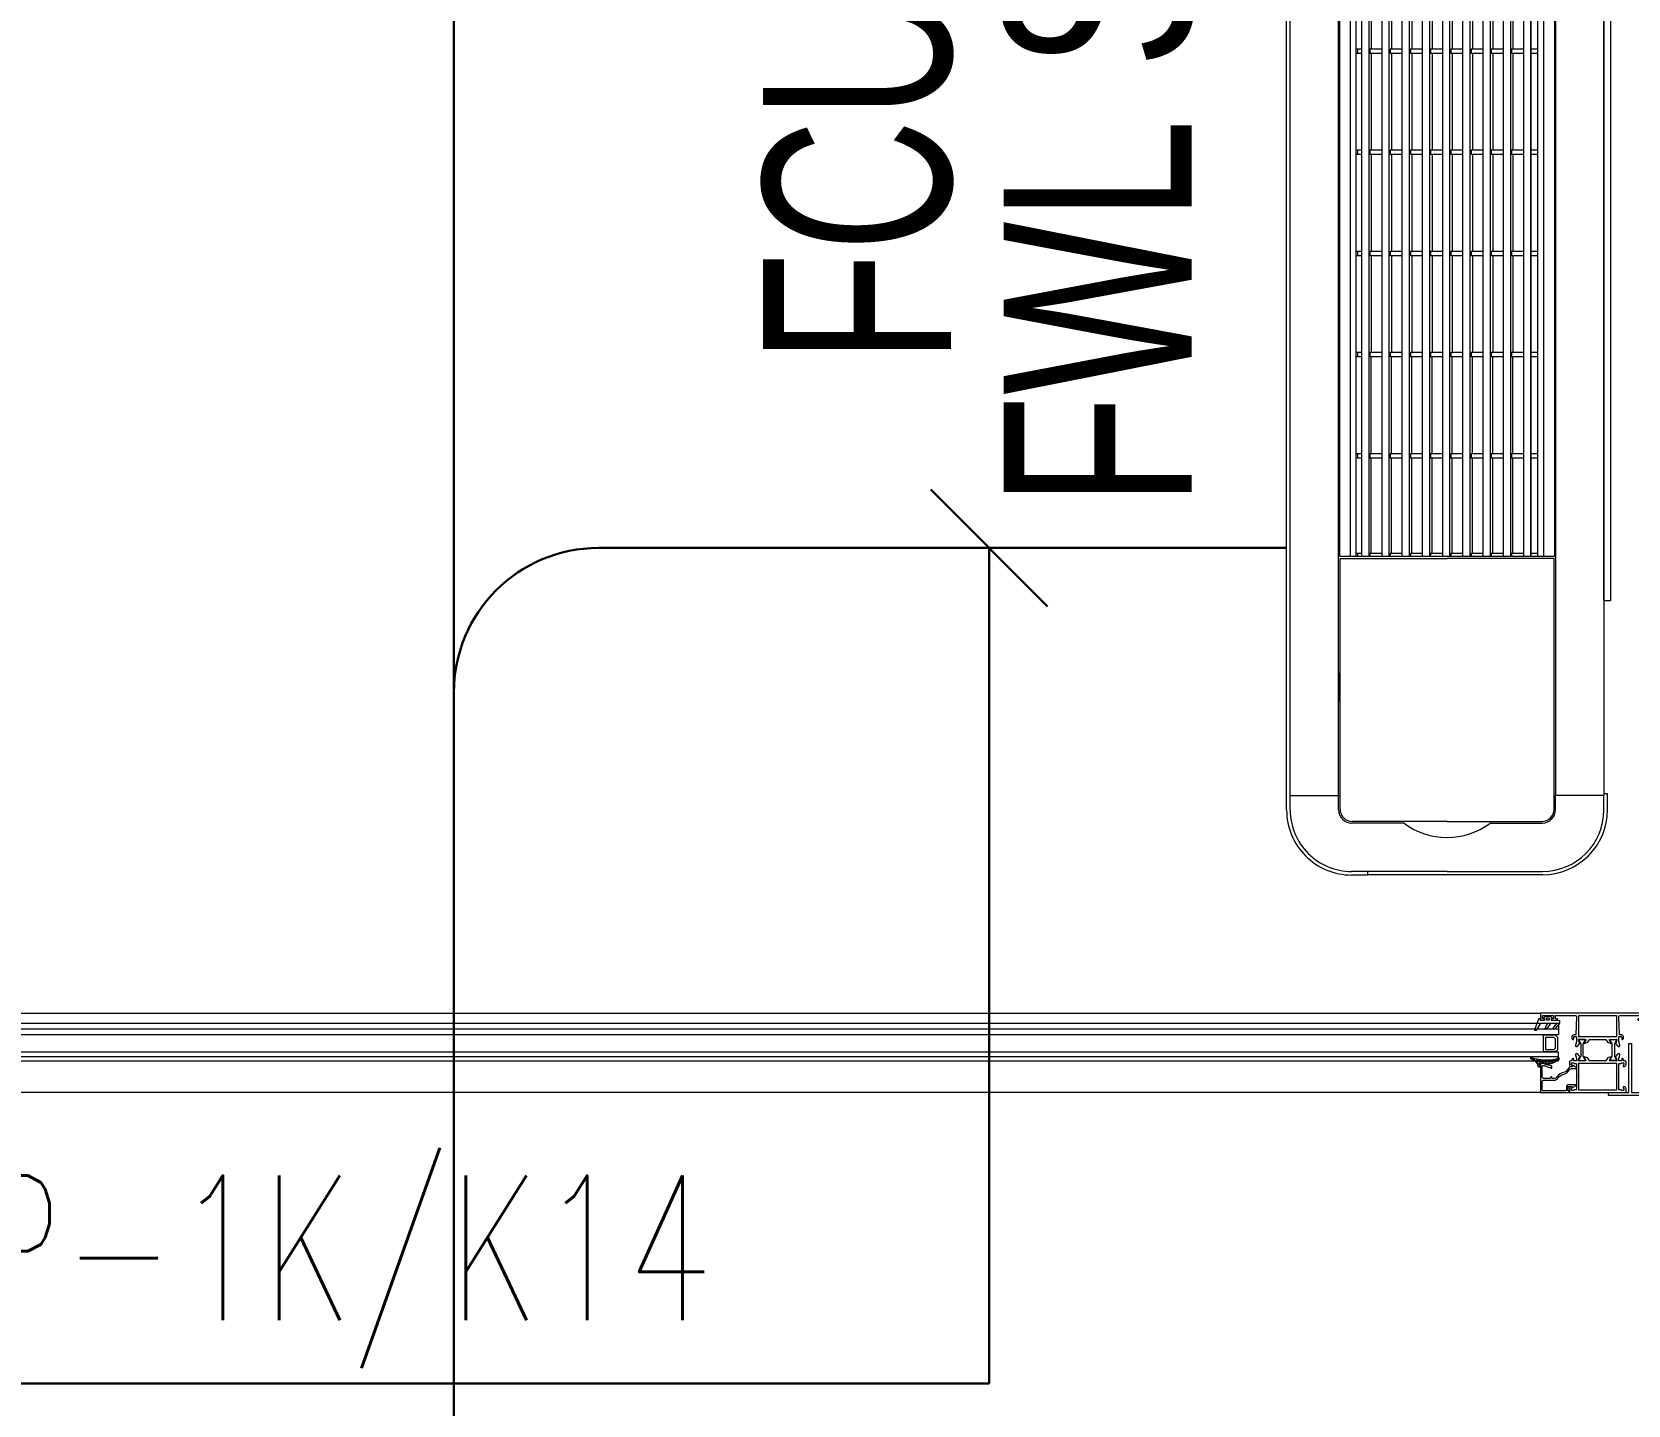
# Model space of a CAD drawing. Extents: x -9058 to 11890, y 0 to 4205.
# Drawn here: x 2676.1 to 2786.5, y 3191.9 to 3286.9 of the extents above; entities that cross this region are included whole.
import ezdxf
from ezdxf.enums import TextEntityAlignment as Align

# ---------------------------------------------------------------- set-up
doc = ezdxf.new("R2010")
doc.units = 0
doc.header["$MEASUREMENT"] = 0
doc.layers.get('0').update_dxf_attribs({"color": 9, "lineweight": 9})
for name, color, linetype, lineweight in [('CIHAZ08', 90, 'Continuous', 9), ('Daikin VRV', 1, 'Continuous', 9), ('E-KABLO', 7, 'Continuous', 30), ('E-YAZI', 7, 'Continuous', 30), ('M-TEFRIS2-015', 129, 'Continuous', 9), ('T-FC-NUMARA', 62, 'Continuous', 9)]:
    doc.layers.add(name, color=color, linetype=linetype, lineweight=lineweight)
doc.styles.add('E-YAZI', font='txttw.shx')
doc.styles.add('LUCIDASANS', font='arial.ttf', dxfattribs={"width": 0.8})

# ---------------------------------------------------------------- blocks, each defined once
blk = doc.blocks.new('AST55M13', base_point=(-120.6, -64.2))
at = {"linetype": 'Continuous'}
for points in [[(-120.6, -63.9), (-120.6, -24.599998), (-120.6, 14.700005, -0.414209), (-120.3, 15), (-115.899996, 15, -0.41421), (-115.6, 14.7), (-115.6, 12.699992, -0.41421), (-116.3, 12, -0.414214), (-116.6, 12.3), (-116.6, 13.1, 0.414214), (-117.1, 13.6), (-118.5, 13.6, 0.414214), (-119, 13.1), (-119, 6.399992, 0.414209), (-118.5, 5.9), (-117.099986, 5.9, 0.414205), (-116.6, 6.4), (-116.6, 7.20001, -0.414204), (-116.3, 7.5, -0.414214), (-115.6, 6.8), (-115.6, 3.7, -0.414214), (-116.1, 3.2), (-116.3, 3.2, -0.414214), (-116.6, 3.5), (-116.6, 4.2, 0.414214), (-116.9, 4.5), (-119, 4.5), (-119, -8.961104, 0.425432), (-117.96186, -9.960376), (-105.788552, -9.511013, 0.403077), (-105.5, -9.211232), (-105.5, -8, -0.414214), (-104.3, -6.8), (-103.392821, -6.8, -0.372826), (-102.403076, -7.657148, -0.456845), (-102.7, -8), (-104, -8, 0.414214), (-104.3, -8.3), (-104.3, -9.700012, 0.414202), (-104, -10), (-100.946604, -10), (-98.338437, -9.302068, -0.70008), (-97.584089, -10.379782), (-97.709916, -10.559482), (-99.43897, -12.27067, -0.607471), (-100.039661, -12.112259, 0.283637), (-100.258255, -11.885421), (-102.095283, -11.393179, 1.229391), (-102.4, -11.895399), (-102.4, -16.105016, 0.585524), (-101.943697, -16.361081), (-100.001669, -15.175658, -0.713652), (-99.56466, -15.537556), (-100.36784, -17.668029, -0.16709), (-100.492251, -17.818266), (-102.4, -18.982765), (-102.4, -30.217235), (-100.492251, -31.381734, -0.16709), (-100.36784, -31.531971), (-99.564658, -33.662449, -0.713657), (-100.001677, -34.024337), (-101.943707, -32.838913, 0.585511), (-102.4, -33.094985), (-102.4, -37.304601, 1.229391), (-102.095283, -37.806821), (-100.258255, -37.314579, 0.283637), (-100.039661, -37.087741, -0.607471), (-99.43897, -36.92933), (-97.709916, -38.640518), (-97.584089, -38.820218, -0.700084), (-98.338445, -39.89793), (-100.946604, -39.2), (-104.000005, -39.2, 0.414209), (-104.3, -39.5), (-104.3, -40.900004, 0.41421), (-104, -41.2), (-102.699997, -41.2, -0.456841), (-102.403076, -41.542851, -0.372826), (-103.39282, -42.4), (-104.3, -42.4, -0.414214), (-105.5, -41.2), (-105.5, -39.988768, 0.403083), (-105.788558, -39.688986), (-117.96186, -39.239624, 0.425432), (-119, -40.238896), (-119, -53.7), (-116.9, -53.7, 0.414214), (-116.6, -53.4), (-116.6, -52.69999, -0.414204), (-116.3, -52.4), (-116.09999, -52.4, -0.414208), (-115.6, -52.9), (-115.6, -56.000007, -0.414213), (-116.300007, -56.7, -0.414207), (-116.6, -56.4), (-116.6, -55.599986, 0.414205), (-117.1, -55.1), (-118.500008, -55.1, 0.414209), (-119, -55.6), (-119, -62.3, 0.414214), (-118.5, -62.8), (-117.1, -62.8, 0.414214), (-116.6, -62.3), (-116.6, -61.499993, -0.414207), (-116.3, -61.2, -0.414214), (-115.6, -61.9), (-115.6, -63.900008, -0.414206), (-115.9, -64.2), (-120.300006, -64.2, -0.414208), (-120.6, -63.9)], [(-85.3, -10), (-81.1, -10), (-76.9, -10), (-76.6, -10.3), (-76.3, -10), (-67.9, -10, 0.414205), (-67.6, -9.700009), (-67.6, -8.491608, -0.365977), (-67.35, -8.195804, 0.365977), (-67.1, -7.9), (-67.1, -6.8, 0.414195), (-67.399981, -6.5), (-68.3, -6.5, 0.36597), (-68.595803, -6.749993, -0.366034), (-68.89166, -7), (-69.3, -7, -0.414202), (-69.6, -6.700012), (-69.6, -6.5, -0.414214), (-68.1, -5), (-65.9, -5, -0.414207), (-65.6, -5.299994), (-65.6, -43.9, -0.414201), (-65.899987, -44.2), (-68.1, -44.2, -0.414214), (-69.6, -42.7), (-69.6, -42.5, -0.414207), (-69.300007, -42.2), (-68.891668, -42.2, -0.366034), (-68.595804, -42.45, 0.365977), (-68.3, -42.7), (-67.4, -42.7, 0.414206), (-67.1, -42.400008), (-67.1, -41.3, 0.365977), (-67.35, -41.004196, -0.365977), (-67.6, -40.708392), (-67.6, -39.5, 0.4142), (-67.899986, -39.2), (-76.3, -39.2), (-76.6, -38.9), (-76.9, -39.2), (-85.3, -39.2, 0.4142), (-85.6, -39.499986), (-85.6, -40.708392, -0.365977), (-85.85, -41.004196, 0.365977), (-86.1, -41.3), (-86.1, -42.4, 0.414199), (-85.800015, -42.7), (-84.9, -42.7, 0.365977), (-84.604196, -42.45, -0.366034), (-84.308332, -42.2), (-83.9, -42.2, -0.414214), (-83.6, -42.5), (-83.6, -42.7, -0.414214), (-85.1, -44.2), (-86.8, -44.2, -0.414214), (-87.6, -43.4), (-87.6, -42.7, 0.414205), (-87.899991, -42.4), (-88.10718, -42.4, -0.372825), (-89.096923, -41.542857, -0.45685), (-88.8, -41.2), (-87.9, -41.2, 0.414198), (-87.6, -40.900016), (-87.6, -39.5, 0.414214), (-87.9, -39.2), (-89.053396, -39.2), (-91.661555, -39.89793, -0.700084), (-92.415911, -38.820218), (-92.290084, -38.640518), (-90.56103, -36.92933, -0.607471), (-89.960339, -37.087741, 0.283637), (-89.741745, -37.314579), (-87.904717, -37.806821, 1.229391), (-87.6, -37.304601), (-87.6, -33.094984, 0.585516), (-88.056297, -32.838916), (-89.998323, -34.024337, -0.713656), (-90.435343, -33.66245), (-89.63216, -31.531971, -0.241095), (-89.507749, -31.381734), (-87.6, -30.217235), (-87.6, -18.982765), (-89.507749, -17.818266, -0.167084), (-89.632158, -17.668036), (-90.43534, -15.537556, -0.713656), (-89.998329, -15.17566), (-88.056303, -16.361081, 0.585518), (-87.6, -16.105021), (-87.6, -11.895399, 1.229391), (-87.904717, -11.393179), (-89.741745, -11.885421, 0.283637), (-89.960339, -12.112259, -0.607471), (-90.56103, -12.27067), (-92.290084, -10.559482), (-92.415911, -10.379782, -0.700084), (-91.661555, -9.30207), (-89.053396, -10), (-87.9, -10, 0.414206), (-87.6, -9.700008), (-87.6, -8.3, 0.414206), (-87.899992, -8), (-88.8, -8, -0.456844), (-89.096924, -7.657149, -0.372825), (-88.107186, -6.8), (-87.9, -6.8, 0.414214), (-87.6, -6.5), (-87.6, -5.800024, -0.414222), (-86.8, -5), (-85.1, -5, -0.414214), (-83.6, -6.5), (-83.6, -6.7, -0.414201), (-83.899987, -7), (-84.308332, -7, -0.366034), (-84.604196, -6.75, 0.365977), (-84.9, -6.5), (-85.8, -6.5, 0.414199), (-86.1, -6.799985), (-86.1, -7.9, 0.365977), (-85.85, -8.195804, -0.365977), (-85.6, -8.491608), (-85.6, -9.7, 0.414214), (-85.3, -10)], [(-99.249717, -12.903653), (-90.785616, -12.903653, 0.131652), (-90.285616, -12.769679), (-88.422218, -11.693846, -0.131652), (-88.272218, -11.653653), (-88.017666, -11.653653, -0.414214), (-87.717666, -11.953653), (-87.717666, -15.553653, -0.414214), (-88.017666, -15.853653), (-88.272218, -15.853653, -0.131646), (-88.422211, -15.813465), (-90.285616, -14.737628, 0.131652), (-90.785616, -14.603653), (-99.249717, -14.603653, 0.131652), (-99.749717, -14.737628), (-101.613115, -15.813461, -0.131646), (-101.763107, -15.853653), (-102.017666, -15.853653, -0.414205), (-102.317666, -15.553662), (-102.317666, -11.953653, -0.414205), (-102.017675, -11.653653), (-101.763115, -11.653653, -0.131652), (-101.613115, -11.693846), (-99.749717, -12.769679, 0.131652), (-99.249717, -12.903653)], [(-99.249717, -36.296347), (-90.785616, -36.296347, -0.131652), (-90.285616, -36.430321), (-88.422218, -37.506154, 0.131643), (-88.272229, -37.546347), (-88.017666, -37.546347, 0.414214), (-87.717666, -37.246347), (-87.717666, -33.646347, 0.414214), (-88.017666, -33.346347), (-88.272218, -33.346347, 0.131652), (-88.422218, -33.386539), (-90.285616, -34.462372, -0.131652), (-90.785616, -34.596347), (-99.249717, -34.596347, -0.131652), (-99.749717, -34.462372), (-101.613115, -33.386539, 0.131652), (-101.763115, -33.346347), (-102.017666, -33.346347, 0.414205), (-102.317666, -33.646338), (-102.317666, -37.246347, 0.414205), (-102.017675, -37.546347), (-101.763115, -37.546347, 0.131649), (-101.613118, -37.506156), (-99.749717, -36.430321, -0.131652), (-99.249717, -36.296347)]]:
    blk.add_lwpolyline(points, format="xyb", close=True, dxfattribs=at)
for points in [[(-119, -24.6), (-119, -37.6), (-104.1, -37.6), (-104.1, -11.6), (-119, -11.6), (-119, -24.6)], [(-76.55, -11.6), (-85.9, -11.6), (-85.9, -37.6), (-67.2, -37.6), (-67.2, -11.6), (-76.55, -11.6)]]:
    blk.add_lwpolyline(points, close=True, dxfattribs=at)
blk = doc.blocks.new('AS25G13', base_point=(534.475891, 569.218076))
at = {"linetype": 'Continuous'}
blk.add_lwpolyline([(554.475892, 593.818076), (554.475892, 574.618076, -0.414213), (554.175891, 574.318077), (553.575892, 574.318076, -0.414213), (553.275891, 574.618077), (553.275892, 574.818076), (550.275892, 574.818076), (550.275892, 572.118076), (550.625892, 571.916004, -0.414213), (550.735699, 571.506195), (549.749855, 569.798664, -0.767327), (549.075893, 569.979252), (549.075892, 575.018076, -0.414213), (550.075891, 576.018077), (552.775892, 576.018076, 0.414213), (553.275892, 576.518077), (553.275892, 592.418076, 0.414213), (552.775892, 592.918077), (546.871944, 592.918076, 0.414213), (545.871944, 591.918078), (545.871944, 584.702506, -0.236642), (544.585327, 582.137556, 0.18958), (541.498237, 577.158525, -0.197358), (540.185462, 575.110574), (538.643454, 574.030849, 0.244575), (537.875891, 572.556375), (537.875892, 569.763782, -0.767327), (536.857591, 569.490929), (535.716084, 571.468076, -0.577351), (535.975892, 571.918076), (536.675892, 571.918076), (536.675892, 572.556375, -0.244575), (537.955162, 575.013831), (539.49717, 576.093557, 0.197358), (540.317654, 577.373526, -0.18958), (543.867808, 583.099413, 0.236642), (544.671943, 584.702506), (544.671944, 585.818076, 0.414213), (544.371944, 586.118076), (543.971944, 586.118076, -0.414213), (543.671943, 586.418077), (543.671944, 586.818076, -0.414213), (543.971944, 587.118076), (544.171944, 587.118076, 0.414213), (544.671944, 587.618077), (544.671944, 591.918076, 0.414213), (543.671945, 592.918077), (536.175892, 592.918076, 0.41421), (535.675892, 592.418082), (535.675892, 591.901674, 0.127549), (535.764127, 591.561462, -0.098841), (537.104101, 587.384163, 0.366972), (537.386354, 587.117731, -0.399303), (537.671943, 586.818828), (537.671944, 586.418076, -0.414213), (537.371943, 586.118077), (536.46398, 586.118076, -0.400156), (535.964546, 586.594267, 0.114883), (534.725891, 590.959305, -0.126996), (534.475891, 591.927552), (534.475892, 593.818076, -0.414213), (534.775892, 594.118076), (554.175892, 594.118076, -0.414213), (554.475892, 593.818076)], format="xyb", close=True, dxfattribs=at)
blk = doc.blocks.new('AS01_16_02', base_point=(27.384856, 2.668764))
at = {"color": 0, "linetype": 'Continuous'}
for points in [[(21.277248, -1.392543, -0.892559), (21.744295, -0.515583), (24.521509, -1.857477, 0.502534), (24.860099, -2.298316, 0.502534), (25.184856, -1.847189), (25.184856, 1.7, 0.155072), (24.261958, 3.275501), (20.430427, 5.552607, -0.865076), (21.019614, 6.583639), (28.412964, 3.675712, -0.696768), (28.399147, 3.019187), (27.721583, 2.785098, 0.319818), (27.384856, 2.312508), (27.384856, 0.05, 0.414214), (27.684856, -0.25), (28.08642, -0.25, 0.396012), (28.385833, 0.03125, -0.682513), (29.272546, 0.315748), (30.127622, -0.734156, -0.172553), (30.284856, -1.176202), (30.284856, -3.723798, -0.172553), (30.127622, -4.165844), (29.272546, -5.215748, -0.682513), (28.385833, -4.93125, 0.396012), (28.08642, -4.65), (27.684856, -4.65, 0.414214), (27.384856, -4.95), (27.384856, -10.2, -0.414214), (27.084856, -10.5), (25.297074, -10.5, -0.18412), (24.964264, -10.373145), (21.227908, -7.040675, -0.881574), (21.79023, -6.223317), (24.51762, -8.055238, 1.121155), (25.184856, -8.202566), (25.184856, -4.921445, 0.698065), (24.633969, -4.152563), (21.277248, -1.392543)], [(27.72879, -3.456066, 0.198912), (27.834856, -3.5), (28.734856, -3.5, 0.414214), (28.884856, -3.35), (28.884856, -1.55, 0.414214), (28.734856, -1.4), (27.834856, -1.4, 0.414214), (27.684856, -1.55), (27.684856, -3.35, 0.198912), (27.72879, -3.456066)]]:
    blk.add_lwpolyline(points, format="xyb", close=True, dxfattribs=at)
blk = doc.blocks.new('FXLQ40P  4.5 kw')
at = {"layer": 'Daikin VRV', "linetype": 'Continuous', "lineweight": 20}
for p, q in [((17.68, 21.09), (93.68, 21.09)), ((48.68, 21.09), (93.68, 21.09)), ((93.68, 20.63), (93.68, 21.09)), ((93.68, 20.63), (93.68, 21.09)), ((48.68, 20.63), (107.18, 20.63)), ((48.68, 20.63), (107.18, 20.63)), ((48.68, 20.61), (93.68, 20.61)), ((48.68, 20.61), (93.68, 20.61)), ((107.06, 20.88), (107.06, 20.63)), ((108.16, 20.88), (107.06, 20.88)), ((107.06, 20.88), (107.06, 20.63)), ((108.16, 20.88), (107.06, 20.88)), ((107.18, 20.63), (107.18, 17.18)), ((108.18, 20.63), (107.18, 20.63)), ((107.18, 20.63), (107.18, 17.18)), ((108.18, 20.63), (107.18, 20.63)), ((107.18, 20.63), (107.18, 17.18)), ((108.18, 20.63), (107.18, 20.63)), ((48.68, 17.28), (107.18, 17.28)), ((48.68, 17.28), (107.18, 17.28)), ((48.73, 17.21), (90.63, 17.21)), ((48.73, 17.21), (90.63, 17.21)), ((90.63, 17.21), (90.63, 2.36)), ((90.63, 17.21), (90.63, 2.36)), ((90.78, 17.18), (90.78, 9.78)), ((108.13, 17.18), (90.78, 17.18)), ((90.78, 17.18), (90.78, 9.78)), ((108.13, 17.18), (90.78, 17.18)), ((98.68, 17.28), (100.68, 17.28)), ((98.68, 17.28), (100.68, 17.28)), ((108.18, 17.28), (107.18, 17.28)), ((108.18, 17.28), (107.18, 17.28)), ((108.18, 17.28), (107.18, 17.28)), ((48.73, 16.46), (90.63, 16.46)), ((48.73, 16.46), (90.63, 16.46)), ((90.63, 16.06), (48.73, 16.06)), ((90.63, 16.06), (48.73, 16.06)), ((90.63, 15.61), (48.73, 15.61)), ((90.63, 15.61), (48.73, 15.61)), ((48.73, 15.56), (90.63, 15.56)), ((48.73, 15.56), (90.63, 15.56)), ((55.53, 16.06), (55.53, 15.61)), ((55.53, 16.06), (55.53, 15.61)), ((55.83, 16.06), (55.83, 15.61)), ((55.83, 16.06), (55.83, 15.61)), ((62.53, 16.06), (62.53, 15.61)), ((62.53, 16.06), (62.53, 15.61)), ((62.83, 16.06), (62.83, 15.61)), ((62.83, 16.06), (62.83, 15.61)), ((69.53, 16.06), (69.53, 15.61)), ((69.53, 16.06), (69.53, 15.61)), ((69.83, 16.06), (69.83, 15.61)), ((69.83, 16.06), (69.83, 15.61)), ((76.53, 16.06), (76.53, 15.61)), ((76.53, 16.06), (76.53, 15.61)), ((76.83, 16.06), (76.83, 15.61)), ((76.83, 16.06), (76.83, 15.61)), ((83.53, 16.06), (83.53, 15.61)), ((83.53, 16.06), (83.53, 15.61)), ((83.83, 16.06), (83.83, 15.61)), ((83.83, 16.06), (83.83, 15.61)), ((90.43, 16.06), (90.43, 15.61)), ((90.43, 16.06), (90.43, 15.61)), ((108.98, 9.78), (108.98, 16.33)), ((108.98, 9.78), (108.98, 16.33)), ((109.08, 12.83), (109.08, 16.38)), ((109.08, 12.83), (109.08, 16.38)), ((109.08, 12.83), (109.08, 16.38)), ((112.43, 9.78), (112.43, 16.38)), ((112.43, 9.78), (112.43, 16.38)), ((112.43, 9.78), (112.43, 16.38)), ((112.66, 16.38), (112.66, 4.28)), ((112.66, 16.38), (112.66, 4.28)), ((48.73, 15.06), (90.63, 15.06)), ((48.73, 15.06), (90.63, 15.06)), ((55.53, 15.06), (55.53, 14.24)), ((55.53, 15.06), (55.53, 14.24)), ((55.83, 15.06), (55.83, 14.24)), ((55.83, 15.06), (55.83, 14.24)), ((62.53, 15.06), (62.53, 14.24)), ((62.53, 15.06), (62.53, 14.24)), ((62.83, 15.06), (62.83, 14.24)), ((62.83, 15.06), (62.83, 14.24)), ((69.53, 15.06), (69.53, 14.24)), ((69.53, 15.06), (69.53, 14.24)), ((69.83, 15.06), (69.83, 14.24)), ((69.83, 15.06), (69.83, 14.24)), ((76.53, 15.06), (76.53, 14.24)), ((76.53, 15.06), (76.53, 14.24)), ((76.83, 15.06), (76.83, 14.24)), ((76.83, 15.06), (76.83, 14.24)), ((83.53, 15.06), (83.53, 14.24)), ((83.53, 15.06), (83.53, 14.24)), ((83.83, 15.06), (83.83, 14.24)), ((83.83, 15.06), (83.83, 14.24)), ((90.43, 15.06), (90.43, 14.24)), ((90.43, 15.06), (90.43, 14.24)), ((48.73, 14.16), (90.63, 14.16)), ((48.73, 14.16), (90.63, 14.16)), ((48.73, 13.66), (90.63, 13.66)), ((48.73, 13.66), (90.63, 13.66)), ((48.93, 14.34), (55.53, 14.34)), ((48.93, 14.34), (55.53, 14.34)), ((55.53, 14.24), (55.83, 14.24)), ((55.53, 14.24), (55.83, 14.24)), ((55.53, 13.66), (55.53, 12.84)), ((55.53, 13.66), (55.53, 12.84)), ((55.83, 14.34), (62.53, 14.34)), ((55.83, 14.34), (62.53, 14.34)), ((55.83, 13.66), (55.83, 12.84)), ((55.83, 13.66), (55.83, 12.84)), ((62.53, 14.24), (62.83, 14.24)), ((62.53, 14.24), (62.83, 14.24)), ((62.53, 13.66), (62.53, 12.84)), ((62.53, 13.66), (62.53, 12.84)), ((62.83, 14.34), (69.53, 14.34)), ((62.83, 14.34), (69.53, 14.34)), ((62.83, 13.66), (62.83, 12.84)), ((62.83, 13.66), (62.83, 12.84)), ((69.53, 14.24), (69.83, 14.24)), ((69.53, 14.24), (69.83, 14.24)), ((69.53, 13.66), (69.53, 12.84)), ((69.53, 13.66), (69.53, 12.84)), ((69.83, 14.34), (76.53, 14.34)), ((69.83, 14.34), (76.53, 14.34)), ((69.83, 13.66), (69.83, 12.84)), ((69.83, 13.66), (69.83, 12.84)), ((76.53, 14.24), (76.83, 14.24)), ((76.53, 14.24), (76.83, 14.24)), ((76.53, 13.66), (76.53, 12.84)), ((76.53, 13.66), (76.53, 12.84)), ((83.53, 14.34), (76.83, 14.34)), ((83.53, 14.34), (76.83, 14.34)), ((76.83, 13.66), (76.83, 12.84)), ((76.83, 13.66), (76.83, 12.84)), ((83.53, 14.24), (83.83, 14.24)), ((83.53, 14.24), (83.83, 14.24)), ((83.53, 13.66), (83.53, 12.84)), ((83.53, 13.66), (83.53, 12.84)), ((90.43, 14.34), (83.83, 14.34)), ((90.43, 14.34), (83.83, 14.34)), ((83.83, 13.66), (83.83, 12.84)), ((83.83, 13.66), (83.83, 12.84)), ((90.43, 14.24), (90.63, 14.24)), ((90.43, 14.24), (90.63, 14.24)), ((90.43, 13.66), (90.43, 12.84)), ((90.43, 13.66), (90.43, 12.84)), ((48.73, 12.76), (90.63, 12.76)), ((48.73, 12.76), (90.63, 12.76)), ((48.73, 12.26), (90.63, 12.26)), ((48.73, 12.26), (90.63, 12.26)), ((48.93, 12.94), (55.53, 12.94)), ((48.93, 12.94), (55.53, 12.94)), ((55.53, 12.84), (55.83, 12.84)), ((55.53, 12.84), (55.83, 12.84)), ((55.53, 12.26), (55.53, 11.44)), ((55.53, 12.26), (55.53, 11.44)), ((55.83, 12.94), (62.53, 12.94)), ((55.83, 12.94), (62.53, 12.94)), ((55.83, 12.26), (55.83, 11.44)), ((55.83, 12.26), (55.83, 11.44)), ((62.53, 12.84), (62.83, 12.84)), ((62.53, 12.84), (62.83, 12.84)), ((62.53, 12.26), (62.53, 11.44)), ((62.53, 12.26), (62.53, 11.44)), ((62.83, 12.94), (69.53, 12.94)), ((62.83, 12.94), (69.53, 12.94)), ((62.83, 12.26), (62.83, 11.44)), ((62.83, 12.26), (62.83, 11.44)), ((69.53, 12.84), (69.83, 12.84)), ((69.53, 12.84), (69.83, 12.84)), ((69.53, 12.26), (69.53, 11.44)), ((69.53, 12.26), (69.53, 11.44)), ((69.83, 12.94), (76.53, 12.94)), ((69.83, 12.94), (76.53, 12.94)), ((69.83, 12.26), (69.83, 11.44)), ((69.83, 12.26), (69.83, 11.44)), ((76.53, 12.84), (76.83, 12.84)), ((76.53, 12.84), (76.83, 12.84)), ((76.53, 12.26), (76.53, 11.44)), ((76.53, 12.26), (76.53, 11.44)), ((83.53, 12.94), (76.83, 12.94)), ((83.53, 12.94), (76.83, 12.94)), ((76.83, 12.26), (76.83, 11.44)), ((76.83, 12.26), (76.83, 11.44)), ((83.53, 12.84), (83.83, 12.84)), ((83.53, 12.84), (83.83, 12.84)), ((83.53, 12.26), (83.53, 11.44)), ((83.53, 12.26), (83.53, 11.44)), ((90.43, 12.94), (83.83, 12.94)), ((90.43, 12.94), (83.83, 12.94)), ((83.83, 12.26), (83.83, 11.44)), ((83.83, 12.26), (83.83, 11.44)), ((90.43, 12.84), (90.63, 12.84)), ((90.43, 12.84), (90.63, 12.84)), ((90.43, 12.26), (90.43, 11.44)), ((90.43, 12.26), (90.43, 11.44)), ((48.73, 11.36), (90.63, 11.36)), ((48.73, 11.36), (90.63, 11.36)), ((48.93, 11.54), (55.53, 11.54)), ((48.93, 11.54), (55.53, 11.54)), ((55.53, 11.44), (55.83, 11.44)), ((55.53, 11.44), (55.83, 11.44)), ((55.83, 11.54), (62.53, 11.54)), ((55.83, 11.54), (62.53, 11.54)), ((62.53, 11.44), (62.83, 11.44)), ((62.53, 11.44), (62.83, 11.44)), ((62.83, 11.54), (69.53, 11.54)), ((62.83, 11.54), (69.53, 11.54)), ((69.53, 11.44), (69.83, 11.44)), ((69.53, 11.44), (69.83, 11.44)), ((69.83, 11.54), (76.53, 11.54)), ((69.83, 11.54), (76.53, 11.54)), ((76.53, 11.44), (76.83, 11.44)), ((76.53, 11.44), (76.83, 11.44)), ((83.53, 11.54), (76.83, 11.54)), ((83.53, 11.54), (76.83, 11.54)), ((83.53, 11.44), (83.83, 11.44)), ((83.53, 11.44), (83.83, 11.44)), ((90.43, 11.54), (83.83, 11.54)), ((90.43, 11.54), (83.83, 11.54)), ((90.43, 11.44), (90.63, 11.44)), ((90.43, 11.44), (90.63, 11.44)), ((48.73, 10.86), (90.63, 10.86)), ((48.73, 10.86), (90.63, 10.86)), ((48.73, 9.96), (90.63, 9.96)), ((48.73, 9.96), (90.63, 9.96)), ((48.93, 10.14), (55.53, 10.14)), ((48.93, 10.14), (55.53, 10.14)), ((55.53, 10.86), (55.53, 10.04)), ((55.53, 10.86), (55.53, 10.04)), ((55.53, 10.04), (55.83, 10.04)), ((55.53, 10.04), (55.83, 10.04)), ((55.83, 10.86), (55.83, 10.04)), ((55.83, 10.86), (55.83, 10.04)), ((55.83, 10.14), (62.53, 10.14)), ((55.83, 10.14), (62.53, 10.14)), ((62.53, 10.86), (62.53, 10.04)), ((62.53, 10.86), (62.53, 10.04)), ((62.53, 10.04), (62.83, 10.04)), ((62.53, 10.04), (62.83, 10.04)), ((62.83, 10.86), (62.83, 10.04)), ((62.83, 10.86), (62.83, 10.04)), ((62.83, 10.14), (69.53, 10.14)), ((62.83, 10.14), (69.53, 10.14)), ((69.53, 10.86), (69.53, 10.04)), ((69.53, 10.86), (69.53, 10.04)), ((69.53, 10.04), (69.83, 10.04)), ((69.53, 10.04), (69.83, 10.04)), ((69.83, 10.86), (69.83, 10.04)), ((69.83, 10.86), (69.83, 10.04)), ((69.83, 10.14), (76.53, 10.14)), ((69.83, 10.14), (76.53, 10.14)), ((76.53, 10.86), (76.53, 10.04)), ((76.53, 10.86), (76.53, 10.04)), ((76.53, 10.04), (76.83, 10.04)), ((76.53, 10.04), (76.83, 10.04)), ((76.83, 10.86), (76.83, 10.04)), ((76.83, 10.86), (76.83, 10.04)), ((83.53, 10.14), (76.83, 10.14)), ((83.53, 10.14), (76.83, 10.14)), ((83.53, 10.86), (83.53, 10.04)), ((83.53, 10.86), (83.53, 10.04)), ((83.53, 10.04), (83.83, 10.04)), ((83.53, 10.04), (83.83, 10.04)), ((83.83, 10.86), (83.83, 10.04)), ((83.83, 10.86), (83.83, 10.04)), ((90.43, 10.14), (83.83, 10.14)), ((90.43, 10.14), (83.83, 10.14)), ((90.43, 10.86), (90.43, 10.04)), ((90.43, 10.86), (90.43, 10.04)), ((90.43, 10.04), (90.63, 10.04)), ((90.43, 10.04), (90.63, 10.04)), ((48.73, 9.46), (90.63, 9.46)), ((48.73, 9.46), (90.63, 9.46)), ((55.53, 9.46), (55.53, 8.64)), ((55.53, 9.46), (55.53, 8.64)), ((55.83, 9.46), (55.83, 8.64)), ((55.83, 9.46), (55.83, 8.64)), ((62.53, 9.46), (62.53, 8.64)), ((62.53, 9.46), (62.53, 8.64)), ((62.83, 9.46), (62.83, 8.64)), ((62.83, 9.46), (62.83, 8.64)), ((69.53, 9.46), (69.53, 8.64)), ((69.53, 9.46), (69.53, 8.64)), ((69.83, 9.46), (69.83, 8.64)), ((69.83, 9.46), (69.83, 8.64)), ((76.53, 9.46), (76.53, 8.64)), ((76.53, 9.46), (76.53, 8.64)), ((76.83, 9.46), (76.83, 8.64)), ((76.83, 9.46), (76.83, 8.64)), ((83.53, 9.46), (83.53, 8.64)), ((83.53, 9.46), (83.53, 8.64)), ((83.83, 9.46), (83.83, 8.64)), ((83.83, 9.46), (83.83, 8.64)), ((90.43, 9.46), (90.43, 8.64)), ((90.43, 9.46), (90.43, 8.64)), ((90.78, 2.38), (90.78, 9.78)), ((90.78, 2.38), (90.78, 9.78)), ((108.98, 9.78), (108.98, 3.23)), ((108.98, 9.78), (108.98, 3.23)), ((112.43, 9.78), (112.43, 3.18)), ((112.43, 9.78), (112.43, 3.18)), ((112.43, 9.78), (112.43, 3.18)), ((48.73, 8.56), (90.63, 8.56)), ((48.73, 8.56), (90.63, 8.56)), ((48.73, 8.06), (90.63, 8.06)), ((48.73, 8.06), (90.63, 8.06)), ((48.93, 8.74), (55.53, 8.74)), ((48.93, 8.74), (55.53, 8.74)), ((55.53, 8.64), (55.83, 8.64)), ((55.53, 8.64), (55.83, 8.64)), ((55.53, 8.06), (55.53, 7.24)), ((55.53, 8.06), (55.53, 7.24)), ((55.83, 8.74), (62.53, 8.74)), ((55.83, 8.74), (62.53, 8.74)), ((55.83, 8.06), (55.83, 7.24)), ((55.83, 8.06), (55.83, 7.24)), ((62.53, 8.64), (62.83, 8.64)), ((62.53, 8.64), (62.83, 8.64)), ((62.53, 8.06), (62.53, 7.24)), ((62.53, 8.06), (62.53, 7.24)), ((62.83, 8.74), (69.53, 8.74)), ((62.83, 8.74), (69.53, 8.74)), ((62.83, 8.06), (62.83, 7.24)), ((62.83, 8.06), (62.83, 7.24)), ((69.53, 8.64), (69.83, 8.64)), ((69.53, 8.64), (69.83, 8.64)), ((69.53, 8.06), (69.53, 7.24)), ((69.53, 8.06), (69.53, 7.24)), ((69.83, 8.74), (76.53, 8.74)), ((69.83, 8.74), (76.53, 8.74)), ((69.83, 8.06), (69.83, 7.24)), ((69.83, 8.06), (69.83, 7.24)), ((76.53, 8.64), (76.83, 8.64)), ((76.53, 8.64), (76.83, 8.64)), ((76.53, 8.06), (76.53, 7.24)), ((76.53, 8.06), (76.53, 7.24)), ((83.53, 8.74), (76.83, 8.74)), ((83.53, 8.74), (76.83, 8.74)), ((76.83, 8.06), (76.83, 7.24)), ((76.83, 8.06), (76.83, 7.24)), ((83.53, 8.64), (83.83, 8.64)), ((83.53, 8.64), (83.83, 8.64)), ((83.53, 8.06), (83.53, 7.24)), ((83.53, 8.06), (83.53, 7.24)), ((90.43, 8.74), (83.83, 8.74)), ((90.43, 8.74), (83.83, 8.74)), ((83.83, 8.06), (83.83, 7.24)), ((83.83, 8.06), (83.83, 7.24)), ((90.43, 8.64), (90.63, 8.64)), ((90.43, 8.64), (90.63, 8.64)), ((90.43, 8.06), (90.43, 7.24)), ((90.43, 8.06), (90.43, 7.24)), ((48.73, 7.16), (90.63, 7.16)), ((48.73, 7.16), (90.63, 7.16)), ((48.73, 6.66), (90.63, 6.66)), ((48.73, 6.66), (90.63, 6.66)), ((48.93, 7.34), (55.53, 7.34)), ((48.93, 7.34), (55.53, 7.34)), ((55.53, 7.24), (55.83, 7.24)), ((55.53, 7.24), (55.83, 7.24)), ((55.53, 6.66), (55.53, 5.84)), ((55.53, 6.66), (55.53, 5.84)), ((55.83, 7.34), (62.53, 7.34)), ((55.83, 7.34), (62.53, 7.34)), ((55.83, 6.66), (55.83, 5.84)), ((55.83, 6.66), (55.83, 5.84)), ((62.53, 7.24), (62.83, 7.24)), ((62.53, 7.24), (62.83, 7.24)), ((62.53, 6.66), (62.53, 5.84)), ((62.53, 6.66), (62.53, 5.84)), ((62.83, 7.34), (69.53, 7.34)), ((62.83, 7.34), (69.53, 7.34)), ((62.83, 6.66), (62.83, 5.84)), ((62.83, 6.66), (62.83, 5.84)), ((69.53, 7.24), (69.83, 7.24)), ((69.53, 7.24), (69.83, 7.24)), ((69.53, 6.66), (69.53, 5.84)), ((69.53, 6.66), (69.53, 5.84)), ((69.83, 7.34), (76.53, 7.34)), ((69.83, 7.34), (76.53, 7.34)), ((69.83, 6.66), (69.83, 5.84)), ((69.83, 6.66), (69.83, 5.84)), ((76.53, 7.24), (76.83, 7.24)), ((76.53, 7.24), (76.83, 7.24)), ((76.53, 6.66), (76.53, 5.84)), ((76.53, 6.66), (76.53, 5.84)), ((83.53, 7.34), (76.83, 7.34)), ((83.53, 7.34), (76.83, 7.34)), ((76.83, 6.66), (76.83, 5.84)), ((76.83, 6.66), (76.83, 5.84)), ((83.53, 7.24), (83.83, 7.24)), ((83.53, 7.24), (83.83, 7.24)), ((83.53, 6.66), (83.53, 5.84)), ((83.53, 6.66), (83.53, 5.84)), ((90.43, 7.34), (83.83, 7.34)), ((90.43, 7.34), (83.83, 7.34)), ((83.83, 6.66), (83.83, 5.84)), ((83.83, 6.66), (83.83, 5.84)), ((90.43, 7.24), (90.63, 7.24)), ((90.43, 7.24), (90.63, 7.24)), ((90.43, 6.66), (90.43, 5.84)), ((90.43, 6.66), (90.43, 5.84)), ((109.08, 6.75), (109.08, 3.18)), ((109.08, 6.75), (109.08, 3.18)), ((109.08, 6.75), (109.08, 3.18)), ((48.73, 5.76), (90.63, 5.76)), ((48.73, 5.76), (90.63, 5.76)), ((48.93, 5.94), (55.53, 5.94)), ((48.93, 5.94), (55.53, 5.94)), ((55.53, 5.84), (55.83, 5.84)), ((55.53, 5.84), (55.83, 5.84)), ((55.83, 5.94), (62.53, 5.94)), ((55.83, 5.94), (62.53, 5.94)), ((62.53, 5.84), (62.83, 5.84)), ((62.53, 5.84), (62.83, 5.84)), ((62.83, 5.94), (69.53, 5.94)), ((62.83, 5.94), (69.53, 5.94)), ((69.53, 5.84), (69.83, 5.84)), ((69.53, 5.84), (69.83, 5.84)), ((69.83, 5.94), (76.53, 5.94)), ((69.83, 5.94), (76.53, 5.94)), ((76.53, 5.84), (76.83, 5.84)), ((76.53, 5.84), (76.83, 5.84)), ((83.53, 5.94), (76.83, 5.94)), ((83.53, 5.94), (76.83, 5.94)), ((83.53, 5.84), (83.83, 5.84)), ((83.53, 5.84), (83.83, 5.84)), ((90.43, 5.94), (83.83, 5.94)), ((90.43, 5.94), (83.83, 5.94)), ((90.43, 5.84), (90.63, 5.84)), ((90.43, 5.84), (90.63, 5.84)), ((48.73, 5.26), (90.63, 5.26)), ((48.73, 5.26), (90.63, 5.26)), ((48.93, 4.54), (55.53, 4.54)), ((48.93, 4.54), (55.53, 4.54)), ((55.53, 5.26), (55.53, 4.44)), ((55.53, 5.26), (55.53, 4.44)), ((55.53, 4.44), (55.83, 4.44)), ((55.53, 4.44), (55.83, 4.44)), ((55.83, 5.26), (55.83, 4.44)), ((55.83, 5.26), (55.83, 4.44)), ((55.83, 4.54), (62.53, 4.54)), ((55.83, 4.54), (62.53, 4.54)), ((62.53, 5.26), (62.53, 4.44)), ((62.53, 5.26), (62.53, 4.44)), ((62.53, 4.44), (62.83, 4.44)), ((62.53, 4.44), (62.83, 4.44)), ((62.83, 5.26), (62.83, 4.44)), ((62.83, 5.26), (62.83, 4.44)), ((62.83, 4.54), (69.53, 4.54)), ((62.83, 4.54), (69.53, 4.54)), ((69.53, 5.26), (69.53, 4.44)), ((69.53, 5.26), (69.53, 4.44)), ((69.53, 4.44), (69.83, 4.44)), ((69.53, 4.44), (69.83, 4.44)), ((69.83, 5.26), (69.83, 4.44)), ((69.83, 5.26), (69.83, 4.44)), ((69.83, 4.54), (76.53, 4.54)), ((69.83, 4.54), (76.53, 4.54)), ((76.53, 5.26), (76.53, 4.44)), ((76.53, 5.26), (76.53, 4.44)), ((76.53, 4.44), (76.83, 4.44)), ((76.53, 4.44), (76.83, 4.44)), ((76.83, 5.26), (76.83, 4.44)), ((76.83, 5.26), (76.83, 4.44)), ((83.53, 4.54), (76.83, 4.54)), ((83.53, 4.54), (76.83, 4.54)), ((83.53, 5.26), (83.53, 4.44)), ((83.53, 5.26), (83.53, 4.44)), ((83.53, 4.44), (83.83, 4.44)), ((83.53, 4.44), (83.83, 4.44)), ((83.83, 5.26), (83.83, 4.44)), ((83.83, 5.26), (83.83, 4.44)), ((90.43, 4.54), (83.83, 4.54)), ((90.43, 4.54), (83.83, 4.54)), ((90.43, 5.26), (90.43, 4.44)), ((90.43, 5.26), (90.43, 4.44)), ((90.43, 4.44), (90.63, 4.44)), ((90.43, 4.44), (90.63, 4.44)), ((48.73, 4.36), (90.63, 4.36)), ((48.73, 4.36), (90.63, 4.36)), ((48.73, 3.86), (90.63, 3.86)), ((48.73, 3.86), (90.63, 3.86)), ((90.63, 3.5), (48.73, 3.5)), ((90.63, 3.5), (48.73, 3.5)), ((55.53, 3.86), (55.53, 3.5)), ((55.53, 3.86), (55.53, 3.5)), ((55.83, 3.6), (55.53, 3.6)), ((55.83, 3.6), (55.53, 3.6)), ((55.83, 3.86), (55.83, 3.5)), ((55.83, 3.86), (55.83, 3.5)), ((62.53, 3.86), (62.53, 3.5)), ((62.53, 3.86), (62.53, 3.5)), ((62.83, 3.6), (62.53, 3.6)), ((62.83, 3.6), (62.53, 3.6)), ((62.83, 3.86), (62.83, 3.5)), ((62.83, 3.86), (62.83, 3.5)), ((69.53, 3.86), (69.53, 3.5)), ((69.53, 3.86), (69.53, 3.5)), ((69.83, 3.6), (69.53, 3.6)), ((69.83, 3.6), (69.53, 3.6)), ((69.83, 3.86), (69.83, 3.5)), ((69.83, 3.86), (69.83, 3.5)), ((76.53, 3.86), (76.53, 3.5)), ((76.53, 3.86), (76.53, 3.5)), ((76.83, 3.6), (76.53, 3.6)), ((76.83, 3.6), (76.53, 3.6)), ((76.83, 3.86), (76.83, 3.5)), ((76.83, 3.86), (76.83, 3.5)), ((83.53, 3.86), (83.53, 3.5)), ((83.53, 3.86), (83.53, 3.5)), ((83.83, 3.6), (83.53, 3.6)), ((83.83, 3.6), (83.53, 3.6)), ((83.83, 3.86), (83.83, 3.5)), ((83.83, 3.86), (83.83, 3.5)), ((90.43, 3.86), (90.43, 3.5)), ((90.43, 3.86), (90.43, 3.5)), ((90.63, 3.6), (90.43, 3.6)), ((90.63, 3.6), (90.43, 3.6)), ((112.43, 4.28), (112.66, 4.28)), ((112.43, 4.28), (112.66, 4.28)), ((112.68, 4.28), (112.68, 3.18)), ((112.68, 4.28), (112.68, 3.18)), ((107.18, 2.28), (48.68, 2.28)), ((107.18, 2.28), (48.68, 2.28)), ((90.63, 3.1), (48.73, 3.1)), ((90.63, 3.1), (48.73, 3.1)), ((90.63, 2.36), (48.73, 2.36)), ((90.63, 2.36), (48.73, 2.36)), ((108.13, 2.38), (90.78, 2.38)), ((108.13, 2.38), (90.78, 2.38)), ((98.68, 2.28), (100.68, 2.28)), ((98.68, 2.28), (100.68, 2.28)), ((107.18, -1.07), (107.18, 2.38)), ((107.18, -1.07), (107.18, 2.38)), ((107.18, -1.07), (107.18, 2.38)), ((107.18, -1.07), (107.18, 2.38)), ((107.18, -1.07), (107.18, 2.38)), ((108.18, 2.28), (107.18, 2.28)), ((108.18, 2.28), (107.18, 2.28)), ((108.18, 2.28), (107.18, 2.28)), ((107.18, -1.07), (48.68, -1.07)), ((107.18, -1.07), (48.68, -1.07)), ((108.18, -1.07), (107.18, -1.07)), ((108.18, -1.07), (107.18, -1.07)), ((108.18, -1.07), (107.18, -1.07)), ((108.18, -1.32), (48.68, -1.32)), ((108.18, -1.32), (48.68, -1.32))]:
    blk.add_line(p, q, dxfattribs=at)
for centre, radius, start, end in [((108.16, 16.38), 4.5, 0, 90), ((108.16, 16.38), 4.5, 0, 90), ((108.18, 16.38), 4.25, 0, 90), ((108.18, 16.38), 4.25, 0, 90), ((108.18, 16.38), 4.25, 0, 90), ((108.13, 16.33), 0.85, 0, 90), ((108.13, 16.33), 0.85, 0, 90), ((108.18, 16.38), 0.9, 0, 90), ((108.18, 16.38), 0.9, 0, 90), ((108.18, 16.38), 0.9, 0, 90), ((109.23, 12.83), 0.15, 180, 216.31), ((109.23, 12.83), 0.15, 180, 216.31), ((109.23, 12.83), 0.15, 180, 216.31), ((109.18, 12.82), 0.1, 180, 216.4938), ((109.18, 12.82), 0.1, 180, 216.4938), ((109.18, 12.82), 0.1, 180, 216.4938), ((105.08, 9.78), 5, 0, 36.31), ((105.08, 9.78), 5, 0, 36.31), ((105.08, 9.78), 5, 0, 36.31), ((105.08, 9.78), 5, 323.5062, 0), ((105.08, 9.78), 5, 323.5062, 0), ((105.08, 9.78), 5, 323.5062, 0), ((109.18, 6.75), 0.1, 143.5062, 180), ((109.18, 6.75), 0.1, 143.5062, 180), ((109.18, 6.75), 0.1, 143.5062, 180), ((108.13, 3.23), 0.85, 270, 0), ((108.13, 3.23), 0.85, 270, 0), ((108.18, 3.18), 4.5, 270, 0), ((108.18, 3.18), 4.25, 270, 0), ((108.18, 3.18), 0.9, 270, 0), ((108.18, 3.18), 4.5, 270, 0), ((108.18, 3.18), 4.25, 270, 0), ((108.18, 3.18), 0.9, 270, 0), ((108.18, 3.18), 4.25, 270, 0), ((108.18, 3.18), 0.9, 270, 0)]:
    blk.add_arc(centre, radius, start, end, dxfattribs=at)

msp = doc.modelspace()

# ---------------------------------------------------------------- linework, layer by layer
at = {"layer": 'E-KABLO', "color": 6, "ltscale": 40}
for p, q in [((2705.24, 3117.4), (2705.24, 3639.39)), ((2762.85, 3251.17), (2715.24, 3251.17))]:
    msp.add_line(p, q, dxfattribs=at)
at = {"layer": 'E-KABLO'}
msp.add_line((2742.28, 3193.36), (2742.28, 3251.17), dxfattribs=at)
at = {"layer": 'E-KABLO', "color": 6, "ltscale": 40}
msp.add_arc((2715.24, 3241.17), 10, 90, 180, dxfattribs=at)
at = {"layer": 'E-YAZI'}
for p, q in [((2738.24, 3255.21), (2746.32, 3247.13)), ((2643.95, 3193.36), (2742.28, 3193.36))]:
    msp.add_line(p, q, dxfattribs=at)
at = {"layer": 'M-TEFRIS2-015'}
for p, q in [((2460.2, 3218.99), (2780.44, 3218.99)), ((2458.78, 3218.29), (2781.65, 3218.29)), ((2458.78, 3217.89), (2781.65, 3217.89)), ((2781.65, 3218.29), (2781.65, 3217.49)), ((2781.65, 3217.49), (2458.78, 3217.49)), ((2781.46, 3217.46), (2780.61, 3217.46)), ((2780.61, 3217.46), (2780.61, 3216.32)), ((2781.36, 3217.31), (2780.76, 3217.31)), ((2780.76, 3217.31), (2780.76, 3216.47)), ((2781.46, 3217.21), (2781.36, 3217.31)), ((2781.61, 3217.31), (2781.46, 3217.46)), ((2781.46, 3216.57), (2781.46, 3217.21)), ((2781.61, 3216.47), (2781.61, 3217.31)), ((2781.65, 3216.29), (2458.78, 3216.29)), ((2458.78, 3215.99), (2781.65, 3215.99)), ((2458.78, 3215.69), (2781.65, 3215.69)), ((2779.87, 3215.87), (2779.81, 3215.82)), ((2779.87, 3215.86), (2780.41, 3215.37)), ((2780.03, 3215.82), (2779.94, 3215.75)), ((2780.2, 3215.79), (2780.06, 3215.65)), ((2780.39, 3215.76), (2780.15, 3215.54)), ((2780.16, 3215.8), (2780.5, 3215.49)), ((2780.58, 3215.74), (2780.22, 3215.41)), ((2780.42, 3215.76), (2780.71, 3215.49)), ((2780.78, 3215.73), (2780.51, 3215.49)), ((2780.61, 3216.32), (2781.46, 3216.32)), ((2780.65, 3215.74), (2780.97, 3215.45)), ((2780.99, 3215.73), (2780.72, 3215.49)), ((2780.76, 3216.47), (2781.36, 3216.47)), ((2780.87, 3215.73), (2781.14, 3215.48)), ((2781.22, 3215.75), (2780.89, 3215.45)), ((2781.07, 3215.74), (2781.29, 3215.54)), ((2781.48, 3215.79), (2781.15, 3215.49)), ((2781.27, 3215.75), (2781.43, 3215.6)), ((2781.36, 3216.47), (2781.46, 3216.57)), ((2781.45, 3215.78), (2781.56, 3215.68)), ((2781.46, 3216.32), (2781.61, 3216.47)), ((2781.59, 3215.84), (2781.67, 3215.78)), ((2781.65, 3215.69), (2781.65, 3216.29)), ((2781.66, 3215.89), (2781.67, 3215.89)), ((2780.24, 3215.34), (2780.35, 3215.24)), ((2780.41, 3215.4), (2780.27, 3215.27)), ((2780.38, 3215.24), (2780.35, 3215.24)), ((2780.41, 3215.46), (2780.41, 3215.26)), ((2780.71, 3215.49), (2780.44, 3215.49)), ((2780.77, 3215.47), (2780.75, 3215.48)), ((2780.75, 3215.48), (2780.75, 3215.48)), ((2780.44, 3213.49), (2460.2, 3213.49))]:
    msp.add_line(p, q, dxfattribs=at)
msp.add_lwpolyline([(2786.72, 3216.86), (2786.72, 3213.49), (2787.92, 3213.49), (2787.92, 3213.76, -0.414213), (2787.95, 3213.79), (2788.09, 3213.79, -0.414213), (2788.12, 3213.76), (2788.12, 3213.32, -0.414213), (2788.09, 3213.29), (2785.15, 3213.29, -0.414213), (2785.12, 3213.32), (2785.12, 3213.46, -0.414213), (2785.15, 3213.49), (2786.52, 3213.49), (2786.52, 3216.86, -0.414213), (2786.55, 3216.89), (2786.69, 3216.89, -0.414213), (2786.72, 3216.86)], format="xyb", close=True, dxfattribs=at)
at = {"layer": 'M-TEFRIS2-015', "extrusion": (0, 0, -1)}
for centre, major_axis, start_param, end_param in [((2779.74, 3215.87), (0.03, 0), 3.142043, 4.994373), ((2779.74, 3215.87), (-0.03, 0), -1.226975, -0.000032), ((2779.46, 3215.16), (0.8, 0), -1.226913, -0.20148), ((2780.76, 3218.44), (2.97, 0), 1.723745, 1.916715), ((2780.85, 3218.64), (-3.2, 0), 4.537008, 4.882121), ((2780.85, 3216.46), (-1.11, 0), 3.811733, 4.445523), ((2781.36, 3216.13), (0.391, 0), 0.785447, 1.446401), ((2781.67, 3215.86), (0.0382, 0), 3.770683, 4.441689), ((2781.67, 3215.85), (0.05, 0), -1.570571, 0.325162), ((2780.35, 3215.33), (0.1, 0), 1.570969, 2.940045), ((2780.38, 3215.26), (-0.03, 0), 3.141594, 4.712388), ((2780.44, 3215.46), (-0.03, 0), 0.000001, 1.570795), ((2780.71, 3215.4), (-0.1, 0), 1.57081, 2.088079), ((2780.93, 3215.93), (0.529, 0), 1.168071, 1.875789)]:
    msp.add_ellipse(centre, major_axis=major_axis, ratio=0.909091, start_param=start_param, end_param=end_param, dxfattribs=at)

# ---------------------------------------------------------------- block references
at = {"layer": 'CIHAZ08', "rotation": 270}
msp.add_blockref('FXLQ40P  4.5 kw', (2764.17, 3341.22), dxfattribs=at)
at = {"layer": 'M-TEFRIS2-015', "yscale": 0.1, "zscale": 0.1}
for name, p, xscale, rotation in [('AST55M13', (2788.33, 3218.99), -0.1, 90), ('AS01_16_02', (2780.41, 3218.49), 0.1, 89.99999999999999), ('AS25G13', (2782.9, 3215.49), -0.1, 90)]:
    msp.add_blockref(name, p, dxfattribs=dict(at, xscale=xscale, rotation=rotation))

# ---------------------------------------------------------------- texts
at = {"layer": 'E-KABLO', "color": 3, "linetype": 'Continuous', "style": 'E-YAZI', "width": 0.7}
msp.add_text('KT-P-1K/K14', height=10, dxfattribs=at).set_placement((2652.96, 3197.75))
at = {"layer": 'T-FC-NUMARA', "color": 2, "ltscale": 0.5, "style": 'LUCIDASANS', "width": 0.7}
for s, p in [('FWL Serisi', (2749.52, 3285.07)), ('FCU 44', (2733.13, 3285.78))]:
    msp.add_text(s, height=13, rotation=90, dxfattribs=at).set_placement(p, align=Align.MIDDLE)

doc.saveas('drawing.dxf')
